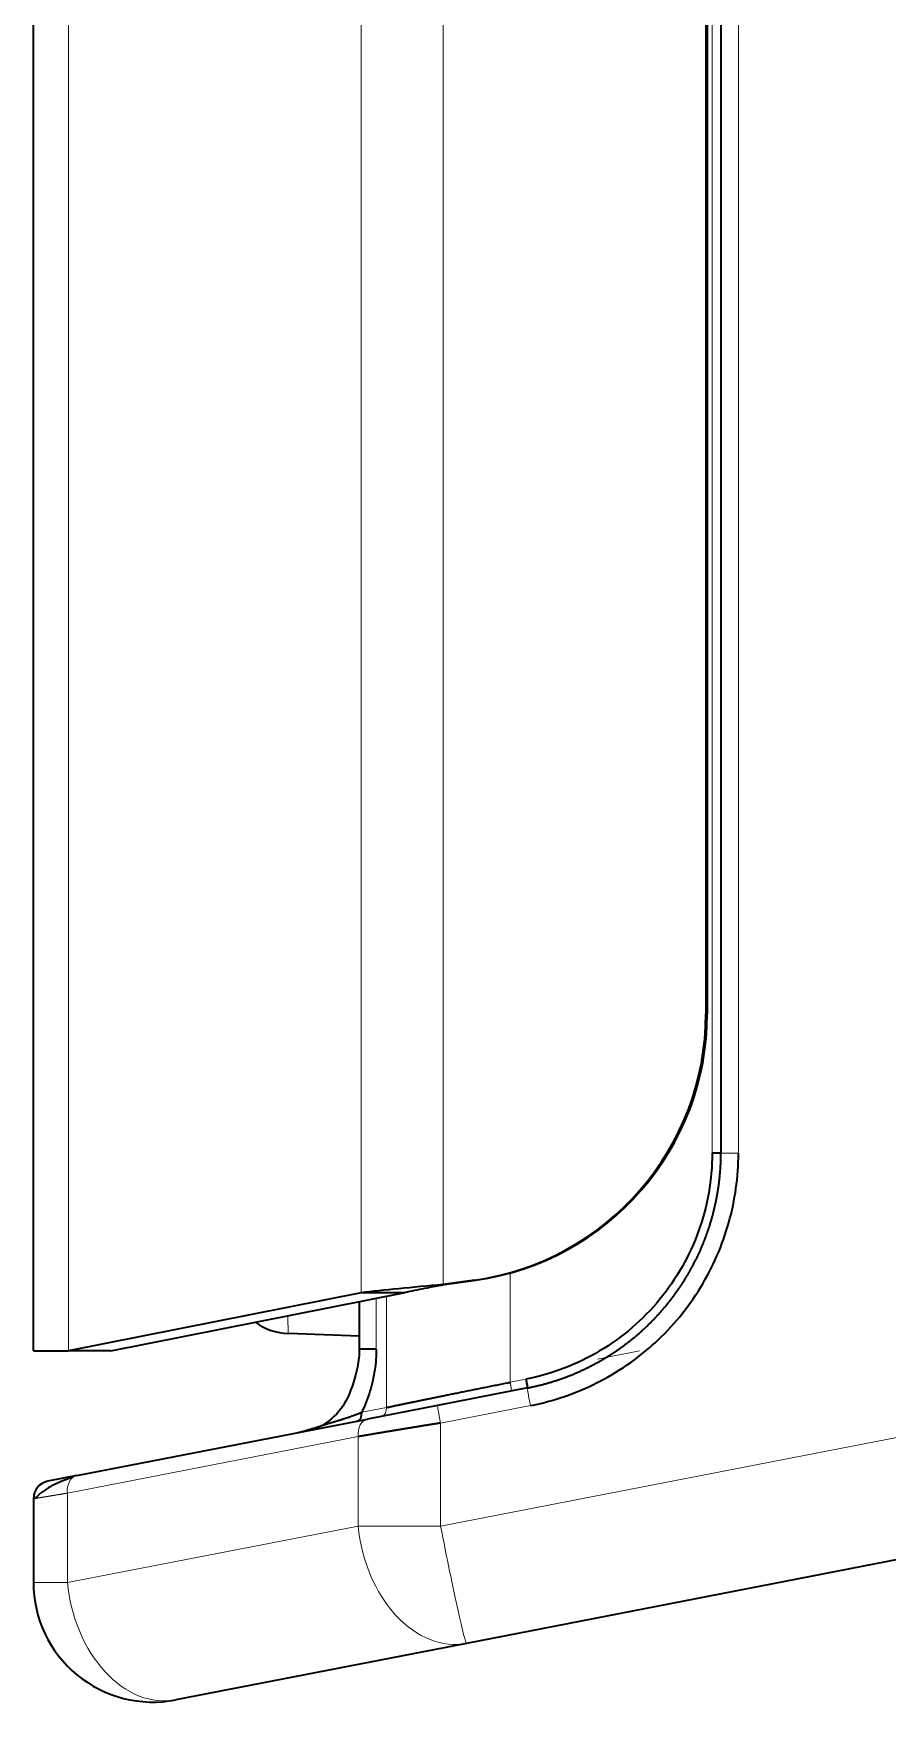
# Model space of a CAD drawing. Header units: inches. Extents: x -1096 to 3103, y -191 to 3207.
# Drawn here: x -53.23 to -38.94, y 1488.53 to 1516.48 of the extents above; entities that cross this region are included whole.
import ezdxf

# ---------------------------------------------------------------- set-up
doc = ezdxf.new("R2010")
doc.units = ezdxf.units.IN

msp = doc.modelspace()

# ---------------------------------------------------------------- linework, layer by layer
at = {"lineweight": 35}
for p, q in [((-53.232, 1494.441), (-53.232, 1670.141)), ((-41.984, 1664.501), (-41.984, 1500.08)), ((-41.962, 1664.501), (-41.962, 1500.08)), ((-41.732, 1664.246), (-41.732, 1497.748)), ((-45.857, 1495.624), (-46.38, 1495.55)), ((-46.358, 1495.55), (-45.835, 1495.624)), ((-47.751, 1495.414), (-52.647, 1494.441)), ((-51.939, 1494.441), (-47.043, 1495.414)), ((-47.043, 1495.414), (-47.751, 1495.414)), ((-46.358, 1495.55), (-46.38, 1495.55)), ((-47.781, 1495.269), (-47.781, 1494.454)), ((-47.781, 1494.69), (-48.967, 1494.731)), ((-53.232, 1494.441), (-52.647, 1494.441)), ((-51.939, 1494.441), (-52.647, 1494.441)), ((-44.969, 1493.822), (-46.471, 1493.53)), ((-46.471, 1493.53), (-47.644, 1493.302)), ((-52.507, 1492.356), (-47.644, 1493.302)), ((-52.507, 1492.356), (-52.99, 1492.263)), ((-53.232, 1491.968), (-53.232, 1490.567)), ((-38.129, 1491.076), (-45.988, 1489.549)), ((-45.988, 1489.549), (-50.851, 1488.604))]:
    msp.add_line(p, q, dxfattribs=at)
at = {"lineweight": 13}
for p, q in [((-52.647, 1670.141), (-52.647, 1494.441)), ((-47.751, 1668.926), (-47.751, 1495.414)), ((-46.38, 1668.559), (-46.38, 1495.55)), ((-41.878, 1664.246), (-41.878, 1497.748)), ((-41.44, 1497.748), (-41.44, 1664.246)), ((-41.984, 1500.08), (-41.962, 1500.08)), ((-45.835, 1495.624), (-45.857, 1495.624)), ((-45.258, 1493.918), (-45.258, 1495.747)), ((-47.497, 1494.468), (-47.497, 1495.326)), ((-47.328, 1495.359), (-47.328, 1493.495)), ((-43.795, 1494.304), (-43.092, 1494.44)), ((-45.258, 1493.918), (-44.994, 1493.969)), ((-47.74, 1493.415), (-47.328, 1493.495)), ((-44.92, 1493.527), (-46.422, 1493.235)), ((-46.422, 1491.512), (-46.422, 1493.235)), ((-47.802, 1493.007), (-52.665, 1492.062)), ((-47.802, 1493.007), (-47.802, 1491.512)), ((-46.422, 1491.512), (-38.563, 1493.04)), ((-52.665, 1490.567), (-52.665, 1492.062)), ((-52.665, 1490.567), (-47.802, 1491.512)), ((-46.422, 1491.512), (-47.802, 1491.512)), ((-52.665, 1490.567), (-53.232, 1490.567))]:
    msp.add_line(p, q, dxfattribs=at)
at = {"lineweight": 35}
for centre, radius, start, end in [((-48.932, 1495.731), 1, 234.032, 268), ((-52.932, 1491.968), 0.3, 101, 180), ((-51.232, 1490.567), 2, 180, 281)]:
    msp.add_arc(centre, radius, start, end, dxfattribs=at)
for centre, major_axis, ratio, start_param, end_param in [((-46.483, 1500.08), (0, -4.5), 0.999762, 0.139626, 1.570796), ((-46.461, 1500.08), (0, 4.5), 0.999762, 3.281219, 4.712389), ((-47.848, 1493.415), (-0.029, 0.147), 0.709802, 3.141593, 4.57528)]:
    msp.add_ellipse(centre, major_axis=major_axis, ratio=ratio, start_param=start_param, end_param=end_param, dxfattribs=at)
at = {"lineweight": 13}
for centre, major_axis, ratio, start_param, end_param in [((-48.932, 1499.983), (0.035, 5.252), 0.006638, 2.803185, 3.141405), ((-45.262, 1493.918), (-0.029, 0.147), 0.025696, 3.141593, 4.707394), ((-47.436, 1493.495), (0.029, -0.147), 0.709802, 0, 1.43369), ((-46.414, 1493.235), (0.057, -0.294), 0.025696, 3.141593, 4.707394), ((-47.587, 1493.007), (-0.057, 0.294), 0.709802, 0, 1.43369), ((-52.45, 1492.062), (0.057, -0.294), 0.709802, 3.141593, 4.575283), ((-46.369, 1491.512), (0.382, -1.963), 0.709802, 4.575283, 6.283185), ((-46.369, 1491.512), (0.382, -1.963), 0.025696, 4.707394, 6.283185), ((-51.232, 1490.567), (0.382, -1.963), 0.709802, 4.575283, 6.283185)]:
    msp.add_ellipse(centre, major_axis=major_axis, ratio=ratio, start_param=start_param, end_param=end_param, dxfattribs=at)
at = {"lineweight": 35}
for points, knots in [([(-41.878, 1497.748), (-41.879, 1497.527), (-41.898, 1497.306), (-41.974, 1496.87), (-42.031, 1496.656), (-42.181, 1496.239), (-42.274, 1496.038), (-42.492, 1495.653), (-42.618, 1495.47), (-42.9, 1495.129), (-43.055, 1494.971), (-43.391, 1494.683), (-43.571, 1494.553), (-43.951, 1494.327), (-44.15, 1494.23), (-44.564, 1494.072), (-44.777, 1494.011), (-44.994, 1493.969)], [0, 0, 0, 0, 0.125, 0.125, 0.25, 0.25, 0.375, 0.375, 0.5, 0.5, 0.625, 0.625, 0.75, 0.75, 0.875, 0.875, 1, 1, 1, 1]), ([(-44.969, 1493.822), (-44.958, 1493.824), (-44.937, 1493.828), (-44.905, 1493.835), (-44.873, 1493.842), (-44.841, 1493.849), (-44.809, 1493.856), (-44.777, 1493.864), (-44.745, 1493.872), (-44.714, 1493.88), (-44.682, 1493.888), (-44.651, 1493.897), (-44.62, 1493.906), (-44.589, 1493.915), (-44.558, 1493.924), (-44.527, 1493.934), (-44.496, 1493.944), (-44.466, 1493.954), (-44.436, 1493.964), (-44.405, 1493.975), (-44.375, 1493.985), (-44.345, 1493.996), (-44.315, 1494.008), (-44.286, 1494.019), (-44.256, 1494.031), (-44.227, 1494.042), (-44.197, 1494.054), (-44.168, 1494.067), (-44.139, 1494.079), (-44.11, 1494.092), (-44.082, 1494.105), (-44.053, 1494.118), (-44.025, 1494.131), (-43.997, 1494.144), (-43.969, 1494.158), (-43.941, 1494.172), (-43.913, 1494.186), (-43.885, 1494.2), (-43.858, 1494.215), (-43.831, 1494.229), (-43.803, 1494.244), (-43.776, 1494.259), (-43.75, 1494.274), (-43.723, 1494.289), (-43.697, 1494.305), (-43.67, 1494.321), (-43.644, 1494.337), (-43.618, 1494.353), (-43.592, 1494.369), (-43.567, 1494.385), (-43.541, 1494.402), (-43.516, 1494.418), (-43.491, 1494.435), (-43.466, 1494.452), (-43.441, 1494.469), (-43.417, 1494.487), (-43.392, 1494.504), (-43.368, 1494.522), (-43.344, 1494.54), (-43.32, 1494.558), (-43.296, 1494.576), (-43.273, 1494.594), (-43.249, 1494.612), (-43.226, 1494.631), (-43.203, 1494.649), (-43.18, 1494.668), (-43.158, 1494.687), (-43.135, 1494.706), (-43.113, 1494.725), (-43.091, 1494.744), (-43.069, 1494.764), (-43.047, 1494.783), (-43.026, 1494.803), (-43.004, 1494.823), (-42.983, 1494.843), (-42.962, 1494.863), (-42.941, 1494.883), (-42.921, 1494.903), (-42.9, 1494.923), (-42.88, 1494.944), (-42.86, 1494.964), (-42.84, 1494.985), (-42.82, 1495.006), (-42.801, 1495.027), (-42.781, 1495.048), (-42.762, 1495.069), (-42.743, 1495.09), (-42.725, 1495.111), (-42.706, 1495.133), (-42.688, 1495.154), (-42.669, 1495.176), (-42.651, 1495.197), (-42.633, 1495.219), (-42.616, 1495.241), (-42.598, 1495.263), (-42.581, 1495.284), (-42.564, 1495.306), (-42.547, 1495.329), (-42.53, 1495.351), (-42.514, 1495.373), (-42.498, 1495.395), (-42.481, 1495.418), (-42.465, 1495.44), (-42.45, 1495.463), (-42.434, 1495.485), (-42.419, 1495.508), (-42.403, 1495.531), (-42.388, 1495.553), (-42.373, 1495.576), (-42.359, 1495.599), (-42.344, 1495.622), (-42.33, 1495.645), (-42.316, 1495.668), (-42.302, 1495.691), (-42.288, 1495.714), (-42.275, 1495.737), (-42.261, 1495.76), (-42.248, 1495.784), (-42.235, 1495.807), (-42.222, 1495.83), (-42.209, 1495.854), (-42.197, 1495.877), (-42.185, 1495.901), (-42.173, 1495.924), (-42.161, 1495.948), (-42.149, 1495.971), (-42.137, 1495.995), (-42.126, 1496.018), (-42.115, 1496.042), (-42.104, 1496.065), (-42.093, 1496.089), (-42.082, 1496.113), (-42.071, 1496.136), (-42.061, 1496.16), (-42.051, 1496.184), (-42.041, 1496.208), (-42.031, 1496.231), (-42.021, 1496.255), (-42.012, 1496.279), (-42.003, 1496.303), (-41.993, 1496.327), (-41.985, 1496.35), (-41.976, 1496.374), (-41.967, 1496.398), (-41.959, 1496.422), (-41.95, 1496.446), (-41.942, 1496.47), (-41.934, 1496.493), (-41.926, 1496.517), (-41.919, 1496.541), (-41.911, 1496.565), (-41.904, 1496.589), (-41.897, 1496.612), (-41.89, 1496.636), (-41.883, 1496.66), (-41.877, 1496.684), (-41.87, 1496.708), (-41.864, 1496.731), (-41.858, 1496.755), (-41.852, 1496.779), (-41.846, 1496.802), (-41.84, 1496.826), (-41.835, 1496.85), (-41.829, 1496.874), (-41.824, 1496.897), (-41.819, 1496.921), (-41.814, 1496.944), (-41.809, 1496.968), (-41.805, 1496.991), (-41.8, 1497.015), (-41.796, 1497.038), (-41.792, 1497.062), (-41.788, 1497.085), (-41.784, 1497.109), (-41.78, 1497.132), (-41.777, 1497.155), (-41.773, 1497.179), (-41.77, 1497.202), (-41.767, 1497.225), (-41.764, 1497.248), (-41.761, 1497.272), (-41.758, 1497.295), (-41.756, 1497.318), (-41.753, 1497.341), (-41.751, 1497.364), (-41.749, 1497.387), (-41.747, 1497.41), (-41.745, 1497.433), (-41.743, 1497.456), (-41.741, 1497.478), (-41.74, 1497.501), (-41.739, 1497.524), (-41.737, 1497.546), (-41.736, 1497.569), (-41.735, 1497.592), (-41.735, 1497.614), (-41.734, 1497.637), (-41.733, 1497.659), (-41.733, 1497.681), (-41.733, 1497.704), (-41.732, 1497.726), (-41.732, 1497.741), (-41.732, 1497.748)], [0, 0, 0, 0, 0.005975, 0.01194, 0.017896, 0.023841, 0.029777, 0.035703, 0.041619, 0.047525, 0.053422, 0.059309, 0.065186, 0.071053, 0.07691, 0.082758, 0.088595, 0.094423, 0.100242, 0.10605, 0.111848, 0.117637, 0.123416, 0.129185, 0.134945, 0.140694, 0.146434, 0.152164, 0.157884, 0.163594, 0.169295, 0.174985, 0.180666, 0.186337, 0.191999, 0.19765, 0.203292, 0.208924, 0.214546, 0.220158, 0.225761, 0.231353, 0.236936, 0.242509, 0.248073, 0.253626, 0.25917, 0.264704, 0.270228, 0.275742, 0.281247, 0.286741, 0.292226, 0.297701, 0.303166, 0.308622, 0.314068, 0.319504, 0.32493, 0.330346, 0.335752, 0.341149, 0.346536, 0.351913, 0.35728, 0.362638, 0.367986, 0.373323, 0.378651, 0.38397, 0.389278, 0.394577, 0.399866, 0.405145, 0.410414, 0.415674, 0.420923, 0.426163, 0.431393, 0.436614, 0.441824, 0.447025, 0.452216, 0.457397, 0.462568, 0.46773, 0.472881, 0.478023, 0.483155, 0.488278, 0.49339, 0.498493, 0.503586, 0.508669, 0.513742, 0.518806, 0.52386, 0.528904, 0.533938, 0.538962, 0.543977, 0.548981, 0.553976, 0.558961, 0.563937, 0.568902, 0.573858, 0.578804, 0.58374, 0.588667, 0.593583, 0.59849, 0.603387, 0.608274, 0.613152, 0.618019, 0.622877, 0.627725, 0.632563, 0.637392, 0.64221, 0.647019, 0.651818, 0.656607, 0.661387, 0.666156, 0.670916, 0.675666, 0.680407, 0.685137, 0.689858, 0.694569, 0.69927, 0.703961, 0.708643, 0.713314, 0.717976, 0.722628, 0.727271, 0.731903, 0.736526, 0.741139, 0.745742, 0.750335, 0.754919, 0.759493, 0.764057, 0.768611, 0.773155, 0.77769, 0.782215, 0.78673, 0.791235, 0.795731, 0.800216, 0.804692, 0.809158, 0.813614, 0.818061, 0.822498, 0.826925, 0.831342, 0.835749, 0.840147, 0.844534, 0.848912, 0.85328, 0.857639, 0.861987, 0.866326, 0.870655, 0.874974, 0.879284, 0.883584, 0.887873, 0.892154, 0.896424, 0.900684, 0.904935, 0.909176, 0.913407, 0.917628, 0.92184, 0.926042, 0.930234, 0.934416, 0.938588, 0.942751, 0.946904, 0.951047, 0.95518, 0.959303, 0.963417, 0.967521, 0.971615, 0.9757, 0.979774, 0.983839, 0.987894, 0.991939, 0.995974, 1, 1, 1, 1]), ([(-41.733, 1497.748), (-41.733, 1497.748), (-41.736, 1497.748), (-41.751, 1497.748), (-41.761, 1497.748), (-41.788, 1497.748), (-41.804, 1497.748), (-41.84, 1497.748), (-41.859, 1497.748), (-41.878, 1497.748)], [0, 0, 0, 0, 0.25, 0.25, 0.5, 0.5, 0.75, 0.75, 1, 1, 1, 1]), ([(-46.38, 1495.55), (-46.635, 1495.528), (-46.888, 1495.505), (-47.356, 1495.459), (-47.571, 1495.436), (-47.751, 1495.414)], [0, 0, 0, 0, 0.5, 0.5, 1, 1, 1, 1]), ([(-47.043, 1495.414), (-46.953, 1495.436), (-46.846, 1495.459), (-46.612, 1495.505), (-46.485, 1495.528), (-46.358, 1495.55)], [0, 0, 0, 0, 0.5, 0.5, 1, 1, 1, 1]), ([(-47.78, 1494.468), (-47.781, 1494.418), (-47.787, 1494.311), (-47.827, 1494.081), (-47.909, 1493.8), (-48.071, 1493.442), (-48.305, 1493.247), (-48.462, 1493.16)], [0, 0, 0, 0, 0.062279, 0.140678, 0.353069, 0.643333, 1, 1, 1, 1]), ([(-47.497, 1494.468), (-47.55, 1494.468), (-47.652, 1494.468), (-47.756, 1494.468), (-47.781, 1494.468), (-47.781, 1494.468)], [0, 0, 0, 0, 0.352793, 0.705761, 1, 1, 1, 1]), ([(-47.328, 1493.495), (-47.322, 1493.496), (-47.309, 1493.499), (-47.288, 1493.503), (-47.267, 1493.507), (-47.246, 1493.512), (-47.224, 1493.516), (-47.202, 1493.521), (-47.179, 1493.526), (-47.156, 1493.531), (-47.132, 1493.536), (-47.108, 1493.541), (-47.083, 1493.546), (-47.057, 1493.551), (-47.031, 1493.557), (-47.005, 1493.562), (-46.978, 1493.568), (-46.95, 1493.573), (-46.922, 1493.579), (-46.893, 1493.585), (-46.864, 1493.591), (-46.834, 1493.598), (-46.803, 1493.604), (-46.772, 1493.61), (-46.74, 1493.617), (-46.708, 1493.624), (-46.675, 1493.63), (-46.642, 1493.637), (-46.607, 1493.644), (-46.573, 1493.651), (-46.537, 1493.659), (-46.502, 1493.666), (-46.465, 1493.673), (-46.428, 1493.681), (-46.39, 1493.689), (-46.352, 1493.696), (-46.313, 1493.704), (-46.273, 1493.712), (-46.233, 1493.721), (-46.192, 1493.729), (-46.151, 1493.737), (-46.109, 1493.746), (-46.066, 1493.754), (-46.023, 1493.763), (-45.979, 1493.772), (-45.935, 1493.781), (-45.89, 1493.79), (-45.845, 1493.799), (-45.799, 1493.808), (-45.752, 1493.817), (-45.705, 1493.827), (-45.657, 1493.837), (-45.609, 1493.846), (-45.561, 1493.856), (-45.511, 1493.866), (-45.462, 1493.876), (-45.411, 1493.886), (-45.361, 1493.897), (-45.31, 1493.907), (-45.275, 1493.914), (-45.258, 1493.918)], [0, 0, 0, 0, 0.012127, 0.024432, 0.036917, 0.04958, 0.062423, 0.075445, 0.088646, 0.102026, 0.115585, 0.129324, 0.143242, 0.157339, 0.171616, 0.186072, 0.200708, 0.215522, 0.230517, 0.245691, 0.261044, 0.276577, 0.292289, 0.308181, 0.324252, 0.340503, 0.356934, 0.373544, 0.390334, 0.407304, 0.424453, 0.441782, 0.459291, 0.476979, 0.494847, 0.512895, 0.531123, 0.549531, 0.568118, 0.586885, 0.605832, 0.624958, 0.644265, 0.663751, 0.683418, 0.703264, 0.72329, 0.743495, 0.763881, 0.784447, 0.805192, 0.826118, 0.847223, 0.868509, 0.889974, 0.911619, 0.933444, 0.95545, 0.977635, 1, 1, 1, 1]), ([(-44.994, 1493.969), (-44.99, 1493.95), (-44.987, 1493.931), (-44.98, 1493.895), (-44.977, 1493.879), (-44.973, 1493.852), (-44.971, 1493.841), (-44.969, 1493.826), (-44.969, 1493.822), (-44.969, 1493.822)], [0, 0, 0, 0, 0.25, 0.25, 0.5, 0.5, 0.75, 0.75, 1, 1, 1, 1]), ([(-48.809, 1493.075), (-48.804, 1493.076), (-48.794, 1493.078), (-48.778, 1493.082), (-48.762, 1493.086), (-48.746, 1493.09), (-48.73, 1493.094), (-48.713, 1493.099), (-48.696, 1493.103), (-48.678, 1493.109), (-48.66, 1493.114), (-48.642, 1493.119), (-48.623, 1493.125), (-48.603, 1493.131), (-48.583, 1493.138), (-48.561, 1493.144), (-48.539, 1493.151), (-48.515, 1493.159), (-48.49, 1493.166), (-48.464, 1493.175), (-48.437, 1493.183), (-48.412, 1493.192), (-48.391, 1493.199), (-48.374, 1493.204), (-48.357, 1493.21), (-48.341, 1493.215), (-48.324, 1493.221), (-48.306, 1493.226), (-48.289, 1493.231), (-48.272, 1493.236), (-48.255, 1493.241), (-48.237, 1493.246), (-48.22, 1493.251), (-48.203, 1493.257), (-48.185, 1493.262), (-48.167, 1493.267), (-48.15, 1493.272), (-48.132, 1493.278), (-48.114, 1493.283), (-48.096, 1493.288), (-48.079, 1493.294), (-48.061, 1493.3), (-48.043, 1493.305), (-48.026, 1493.311), (-48.008, 1493.317), (-47.991, 1493.323), (-47.973, 1493.329), (-47.956, 1493.335), (-47.939, 1493.341), (-47.922, 1493.347), (-47.906, 1493.353), (-47.889, 1493.359), (-47.873, 1493.365), (-47.857, 1493.371), (-47.841, 1493.377), (-47.826, 1493.382), (-47.811, 1493.388), (-47.796, 1493.394), (-47.782, 1493.399), (-47.768, 1493.405), (-47.754, 1493.41), (-47.745, 1493.413), (-47.74, 1493.415)], [0, 0, 0, 0, 0.020263, 0.040986, 0.062167, 0.083809, 0.105916, 0.128491, 0.151539, 0.175065, 0.199078, 0.223584, 0.248589, 0.274098, 0.30012, 0.326659, 0.35372, 0.3813, 0.409388, 0.437975, 0.467045, 0.49658, 0.513457, 0.530171, 0.546715, 0.563082, 0.579267, 0.595263, 0.611065, 0.626667, 0.642064, 0.657251, 0.672223, 0.686974, 0.7015, 0.715796, 0.729858, 0.743686, 0.75728, 0.770637, 0.783757, 0.796637, 0.809275, 0.821668, 0.833814, 0.845708, 0.857349, 0.868732, 0.879854, 0.890715, 0.901312, 0.911643, 0.921707, 0.931502, 0.941026, 0.950278, 0.959257, 0.96796, 0.976387, 0.984537, 0.992408, 1, 1, 1, 1]), ([(-46.422, 1493.235), (-46.429, 1493.234), (-46.445, 1493.231), (-46.468, 1493.228), (-46.492, 1493.224), (-46.515, 1493.22), (-46.538, 1493.216), (-46.56, 1493.212), (-46.583, 1493.209), (-46.606, 1493.205), (-46.628, 1493.201), (-46.65, 1493.198), (-46.672, 1493.194), (-46.694, 1493.191), (-46.716, 1493.187), (-46.737, 1493.184), (-46.758, 1493.18), (-46.78, 1493.177), (-46.801, 1493.173), (-46.821, 1493.17), (-46.842, 1493.166), (-46.862, 1493.163), (-46.883, 1493.16), (-46.903, 1493.156), (-46.923, 1493.153), (-46.943, 1493.15), (-46.962, 1493.147), (-46.982, 1493.144), (-47.001, 1493.141), (-47.02, 1493.137), (-47.039, 1493.134), (-47.057, 1493.131), (-47.076, 1493.128), (-47.094, 1493.125), (-47.112, 1493.122), (-47.13, 1493.119), (-47.148, 1493.116), (-47.165, 1493.114), (-47.183, 1493.111), (-47.2, 1493.108), (-47.217, 1493.105), (-47.233, 1493.102), (-47.25, 1493.1), (-47.266, 1493.097), (-47.283, 1493.094), (-47.299, 1493.092), (-47.314, 1493.089), (-47.33, 1493.086), (-47.346, 1493.084), (-47.361, 1493.081), (-47.376, 1493.079), (-47.391, 1493.076), (-47.405, 1493.074), (-47.42, 1493.071), (-47.434, 1493.069), (-47.449, 1493.067), (-47.462, 1493.064), (-47.476, 1493.062), (-47.49, 1493.06), (-47.503, 1493.057), (-47.517, 1493.055), (-47.53, 1493.053), (-47.543, 1493.051), (-47.555, 1493.049), (-47.568, 1493.046), (-47.58, 1493.044), (-47.592, 1493.042), (-47.604, 1493.04), (-47.616, 1493.038), (-47.628, 1493.036), (-47.639, 1493.034), (-47.651, 1493.032), (-47.662, 1493.031), (-47.673, 1493.029), (-47.684, 1493.027), (-47.695, 1493.025), (-47.705, 1493.023), (-47.715, 1493.022), (-47.726, 1493.02), (-47.736, 1493.018), (-47.746, 1493.017), (-47.755, 1493.015), (-47.765, 1493.013), (-47.774, 1493.012), (-47.784, 1493.01), (-47.793, 1493.009), (-47.799, 1493.008), (-47.802, 1493.007)], [0, 0, 0, 0, 0.015261, 0.030438, 0.045532, 0.060543, 0.07547, 0.090314, 0.105075, 0.119753, 0.134347, 0.148858, 0.163286, 0.17763, 0.191891, 0.206069, 0.220164, 0.234175, 0.248103, 0.261948, 0.27571, 0.289388, 0.302983, 0.316494, 0.329923, 0.343268, 0.35653, 0.369709, 0.382804, 0.395816, 0.408745, 0.421591, 0.434353, 0.447032, 0.459628, 0.472141, 0.48457, 0.496916, 0.509179, 0.521359, 0.533456, 0.545469, 0.557399, 0.569246, 0.58101, 0.59269, 0.604288, 0.615802, 0.627233, 0.63858, 0.649845, 0.661026, 0.672124, 0.683139, 0.694071, 0.704919, 0.715685, 0.726367, 0.736966, 0.747482, 0.757915, 0.768265, 0.778531, 0.788714, 0.798815, 0.808832, 0.818766, 0.828617, 0.838385, 0.848069, 0.857671, 0.867189, 0.876625, 0.885977, 0.895246, 0.904432, 0.913536, 0.922556, 0.931493, 0.940347, 0.949118, 0.957805, 0.96641, 0.974932, 0.983371, 0.991727, 1, 1, 1, 1]), ([(-52.574, 1492.326), (-52.653, 1492.3), (-52.8, 1492.247), (-52.984, 1492.154), (-53.121, 1492.059), (-53.176, 1492.002), (-53.195, 1491.974)], [0, 0, 0, 0, 0.242027, 0.490541, 0.743888, 1, 1, 1, 1])]:
    msp.add_open_spline(points, degree=3, knots=knots, dxfattribs=at)
for points in [[(-44.92, 1493.527), (-44.529, 1493.604), (-43.795, 1493.853), (-42.795, 1494.538), (-42.027, 1495.47), (-41.546, 1496.582), (-41.441, 1497.35), (-41.44, 1497.748)], [(-47.497, 1494.468), (-47.497, 1494.355), (-47.514, 1494.126), (-47.594, 1493.767), (-47.685, 1493.532), (-47.74, 1493.415)]]:
    msp.add_open_spline(points, degree=3, dxfattribs=at)
at = {"lineweight": 13}
for points, knots in [([(-41.44, 1497.748), (-41.473, 1497.748), (-41.546, 1497.748), (-41.65, 1497.748), (-41.719, 1497.748), (-41.732, 1497.748), (-41.732, 1497.748)], [0, 0, 0, 0, 0.236567, 0.492045, 0.747523, 1, 1, 1, 1]), ([(-44.969, 1493.822), (-44.97, 1493.821), (-44.969, 1493.808), (-44.959, 1493.738), (-44.94, 1493.633), (-44.926, 1493.56), (-44.92, 1493.527)], [0, 0, 0, 0, 0.254714, 0.509427, 0.764141, 1, 1, 1, 1]), ([(-52.665, 1492.062), (-52.67, 1492.061), (-52.68, 1492.059), (-52.694, 1492.057), (-52.709, 1492.055), (-52.723, 1492.052), (-52.737, 1492.05), (-52.751, 1492.048), (-52.764, 1492.045), (-52.778, 1492.043), (-52.791, 1492.041), (-52.804, 1492.039), (-52.817, 1492.037), (-52.83, 1492.034), (-52.842, 1492.032), (-52.855, 1492.03), (-52.867, 1492.028), (-52.879, 1492.026), (-52.891, 1492.024), (-52.902, 1492.022), (-52.914, 1492.021), (-52.925, 1492.019), (-52.936, 1492.017), (-52.947, 1492.015), (-52.958, 1492.013), (-52.968, 1492.012), (-52.978, 1492.01), (-52.988, 1492.008), (-52.998, 1492.007), (-53.008, 1492.005), (-53.017, 1492.004), (-53.027, 1492.002), (-53.036, 1492.001), (-53.044, 1491.999), (-53.053, 1491.998), (-53.062, 1491.996), (-53.07, 1491.995), (-53.078, 1491.994), (-53.086, 1491.992), (-53.093, 1491.991), (-53.101, 1491.99), (-53.108, 1491.989), (-53.115, 1491.988), (-53.122, 1491.987), (-53.128, 1491.985), (-53.135, 1491.984), (-53.141, 1491.983), (-53.147, 1491.982), (-53.153, 1491.981), (-53.159, 1491.981), (-53.164, 1491.98), (-53.169, 1491.979), (-53.174, 1491.978), (-53.179, 1491.977), (-53.183, 1491.976), (-53.188, 1491.976), (-53.192, 1491.975), (-53.196, 1491.974), (-53.2, 1491.974), (-53.203, 1491.973), (-53.207, 1491.973), (-53.21, 1491.972), (-53.213, 1491.972), (-53.215, 1491.971), (-53.218, 1491.971), (-53.22, 1491.97), (-53.222, 1491.97), (-53.224, 1491.97), (-53.226, 1491.969), (-53.227, 1491.969), (-53.229, 1491.969), (-53.23, 1491.969), (-53.231, 1491.968), (-53.232, 1491.968), (-53.232, 1491.968), (-53.232, 1491.968), (-53.232, 1491.968)], [0, 0, 0, 0, 0.013817, 0.02762, 0.041411, 0.055188, 0.068952, 0.082702, 0.09644, 0.110165, 0.123877, 0.137575, 0.151261, 0.164934, 0.178593, 0.19224, 0.205874, 0.219496, 0.233104, 0.2467, 0.260283, 0.273853, 0.287411, 0.300955, 0.314488, 0.328007, 0.341515, 0.355009, 0.368491, 0.381961, 0.395418, 0.408863, 0.422296, 0.435716, 0.449124, 0.462519, 0.475903, 0.489274, 0.502633, 0.51598, 0.529314, 0.542637, 0.555947, 0.569246, 0.582533, 0.595807, 0.60907, 0.622321, 0.63556, 0.648787, 0.662002, 0.675206, 0.688398, 0.701578, 0.714746, 0.727903, 0.741048, 0.754182, 0.767304, 0.780415, 0.793514, 0.806602, 0.819679, 0.832744, 0.845798, 0.85884, 0.871871, 0.884892, 0.8979, 0.910898, 0.923885, 0.93686, 0.949825, 0.962778, 0.975721, 1, 1, 1, 1])]:
    msp.add_open_spline(points, degree=3, knots=knots, dxfattribs=at)

doc.saveas('drawing.dxf')
